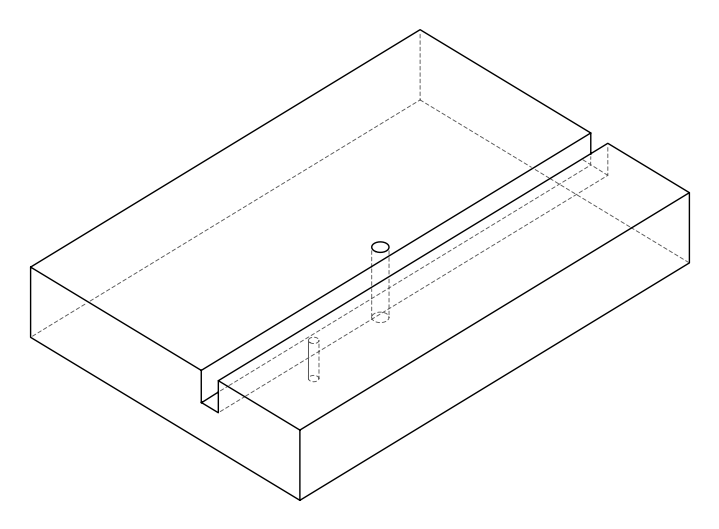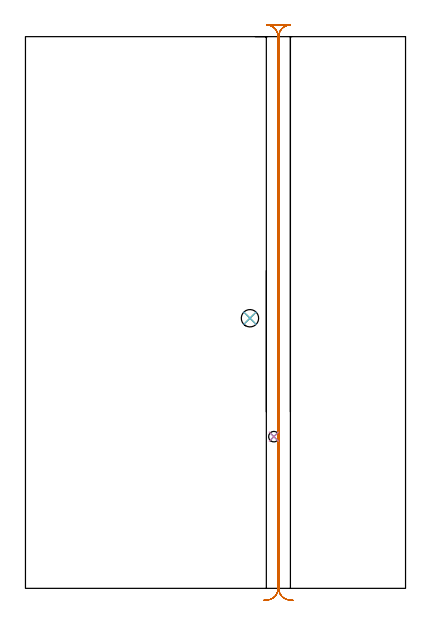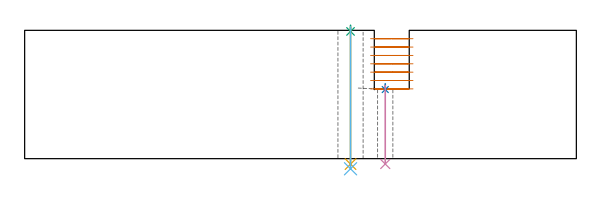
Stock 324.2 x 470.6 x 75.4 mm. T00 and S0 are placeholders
(PLAN: 6 operations, 4 tool changes, 15.4 min)
(1 MILL_RECTANGULAR_SLOT | SLOT_RECTANGULAR | UGT0201_094 | Follow Part, ap 5, ae 75% | 14.49 min | 331976 mm3)
(2 SPOT_DRILL | STEP1HOLE | NXT0321_9005460120000 | 0.04 min | 14 mm3)
(3 SPOT_DRILL_1 | STEP1HOLE_1 | NXT0321_9005460120000 | 0.03 min | 15 mm3)
(4 DRILL_THROUGH_HOLE_INTO_CENTER | STEP1HOLE | NXT0301_061 | 0.19 min | 2519 mm3)
(5 DRILL_THROUGH_HOLE_INTO_CENTER_1 | STEP1HOLE_1 | NXT0301_065 | 0.32 min | 5265 mm3)
(6 DRILL_TO_ENLARGE_THROUGH_HOLE | STEP1HOLE_1 | UGT0301_279 | 0.33 min | 7775 mm3)
(TOOL UGT0201_094 | End mill 20 mm | D20 FL38 Z4)
(TOOL NXT0321_9005460120000 | NC Spot Drill, 142deg, 12mm, Carbide, Uncoated | D12 PA142 FL30 Z2)
(TOOL NXT0301_061 | Carbide Drill 9mm [860.1-0900-027A1-MM 2214] | D9 PA140 FL47 Z2)
(TOOL NXT0301_065 | Carbide Drill 9.4mm [860.1-0940-075A1-MM 2214] | D9.4 PA140 FL98 Z2)
(TOOL UGT0301_279 | Twist Drill 14.8 mm | D14.8 PA118 FL114 Z2)
(OP 1 MILL_RECTANGULAR_SLOT)
G17 G21 G94 G90
T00 M6
G54
G17 G0 G90 X228.217 Y-10.202 S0 M3
G43 Z85.4 H0
Z70.486
G94 G1 X225.226 Y-9.97 F250.
G2 X216. Y0. R10. F500.
G1 Y470.6
G2 X225.553 Y480.59 R10.
G1 Y480.6
X205.947
Y480.59
G2 X215.5 Y470.6 R10.
G1 Y0.
G2 X206.274 Y-9.97 R10.
G1 X203.283 Y-10.202 F250.
G0 X228.217 Z65.571
G1 X225.226 Y-9.97
G2 X216. Y0. R10. F500.
G1 Y470.6
G2 X225.553 Y480.59 R10.
G1 Y480.6
X205.947
Y480.59
G2 X215.5 Y470.6 R10.
G1 Y0.
G2 X206.274 Y-9.97 R10.
G1 X203.283 Y-10.202 F250.
G0 X228.217 Z60.657
G1 X225.226 Y-9.97
G2 X216. Y0. R10. F500.
G1 Y470.6
G2 X225.553 Y480.59 R10.
G1 Y480.6
X205.947
Y480.59
G2 X215.5 Y470.6 R10.
G1 Y0.
G2 X206.274 Y-9.97 R10.
G1 X203.283 Y-10.202 F250.
G0 X228.217 Z55.743
G1 X225.226 Y-9.97
G2 X216. Y0. R10. F500.
G1 Y470.6
G2 X225.553 Y480.59 R10.
G1 Y480.6
X205.947
Y480.59
G2 X215.5 Y470.6 R10.
G1 Y0.
G2 X206.274 Y-9.97 R10.
G1 X203.283 Y-10.202 F250.
G0 X228.217 Z50.829
G1 X225.226 Y-9.97
G2 X216. Y0. R10. F500.
G1 Y470.6
G2 X225.553 Y480.59 R10.
G1 Y480.6
X205.947
Y480.59
G2 X215.5 Y470.6 R10.
G1 Y0.
G2 X206.274 Y-9.97 R10.
G1 X203.283 Y-10.202 F250.
G0 X228.217 Z45.914
G1 X225.226 Y-9.97
G2 X216. Y0. R10. F500.
G1 Y470.6
G2 X225.553 Y480.59 R10.
G1 Y480.6
X205.947
Y480.59
G2 X215.5 Y470.6 R10.
G1 Y0.
G2 X206.274 Y-9.97 R10.
G1 X203.283 Y-10.202 F250.
G0 X228.217 Z41.
G1 X225.226 Y-9.97
G2 X216. Y0. R10. F500.
G1 Y470.6
G2 X225.553 Y480.59 R10.
G1 Y480.6
X205.947
Y480.59
G2 X215.5 Y470.6 R10.
G1 Y0.
G2 X206.274 Y-9.97 R10.
G1 X203.283 Y-10.202 F250.
G0 Z85.4
M5
M2
(OP 2 SPOT_DRILL)
G17 G21 G94 G90
T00 M6
G54
G17 G0 G90 X211.9 Y129.4 S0 M3
G43 Z85.4 H0
G94 G81 G98 Z40.613 F250. R44.
G80
M5
M2
(OP 3 SPOT_DRILL_1)
G17 G21 G94 G90
T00 M6
G54
G17 G0 G90 X191.5 Y230.4 S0 M3
G43 Z85.4 H0
G94 G81 G98 Z74.763 F250. R78.4
G80
M5
M2
(OP 4 DRILL_THROUGH_HOLE_INTO_CENTER)
G17 G21 G94 G90
T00 M6
G54
G17 G0 G90 X211.9 Y129.4 S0 M3
G43 Z85.4 H1
G94 G73 G98 Z-3.138 F250. Q8.828 R43.
G80
M5
M2
(OP 5 DRILL_THROUGH_HOLE_INTO_CENTER_1)
G17 G21 G94 G90
T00 M6
G54
G17 G0 G90 X191.5 Y230.4 S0 M3
G43 Z85.4 H1
G94 G73 G98 Z-3.211 F250. Q8.735 R77.4
G80
M5
M2
(OP 6 DRILL_TO_ENLARGE_THROUGH_HOLE)
G17 G21 G94 G90
T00 M6
G54
G17 G0 G90 X191.5 Y230.4 S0 M3
G43 Z85.4 H0
G94 G73 G98 Z-5.946 F250. Q13.558 R77.4
G80
M5
M2
